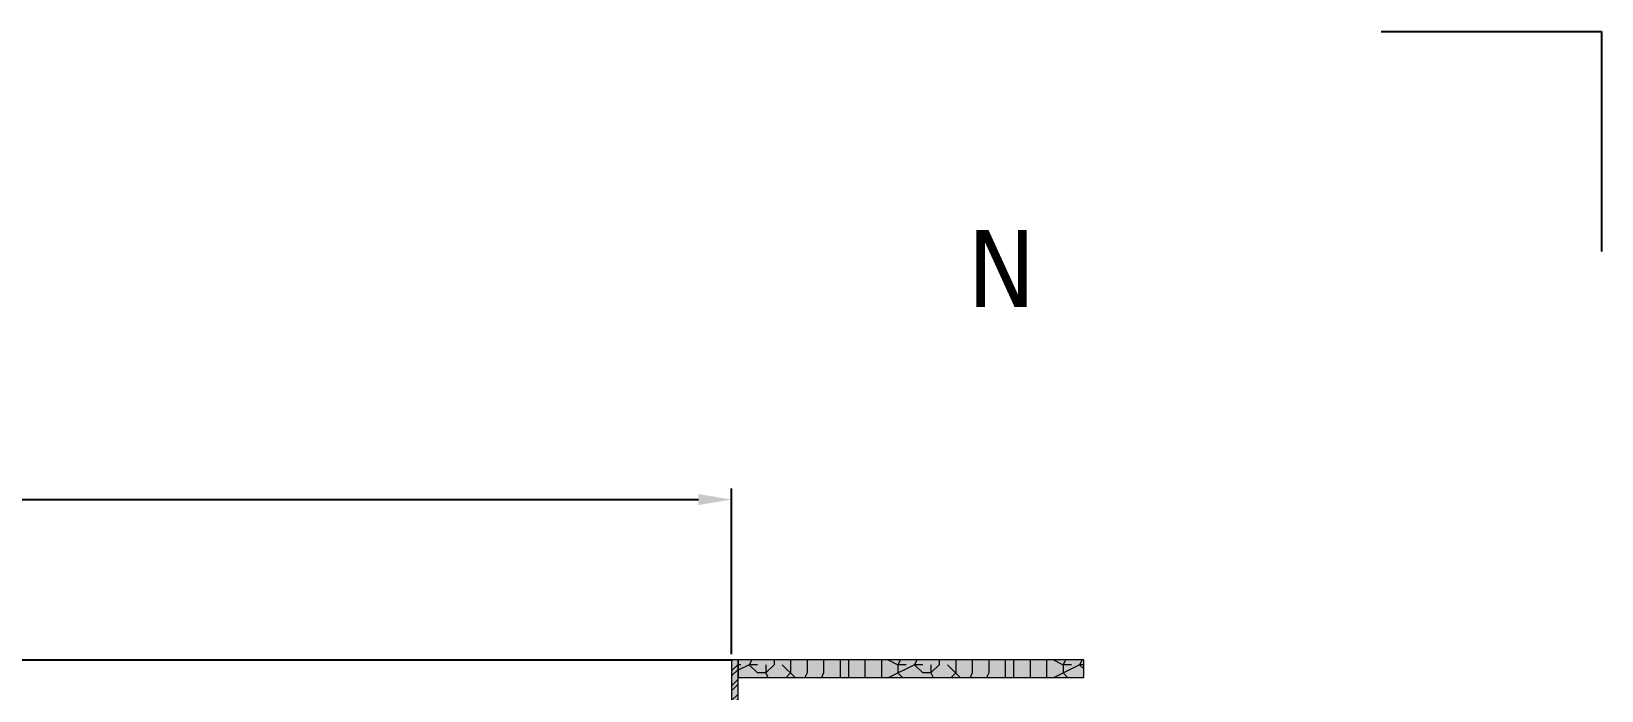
# Model space of a CAD drawing. Header units: millimetres. Extents: x -20000 to 230000, y -17405 to 24510.
# Drawn here: x 135022 to 135735, y -5586 to -5287 of the extents above; entities that cross this region are included whole.
import ezdxf
from ezdxf.enums import TextEntityAlignment as Align

# ---------------------------------------------------------------- set-up
doc = ezdxf.new("R2010")
doc.units = ezdxf.units.MM
doc.header["$PDMODE"] = 35
doc.header["$PDSIZE"] = 0.5
doc.layers.get('0').update_dxf_attribs({"lineweight": 13})
doc.layers.get('Defpoints').update_dxf_attribs({"true_color": 0xc2a584})
for name, color, linetype, lineweight in [('0 - 1 (validé)', 3, 'Continuous', 13), ('1 - Aluminium', 150, 'Continuous', 13), ('1 - Bois', 44, 'Continuous', 13), ('1 - Cotation', 32, 'Continuous', 13), ('1 - Texte', 7, 'Continuous', 13)]:
    doc.layers.add(name, color=color, linetype=linetype, lineweight=lineweight)
doc.layers.add('1 - Cache', color=7, linetype='Continuous', lineweight=0, true_color=0xffffff)
doc.layers.add('Intouchable', color=252, linetype='Continuous', lineweight=13, plot=False)
doc.layers.add('Non visible', color=163, linetype='Continuous', lineweight=25, plot=False)
doc.styles.get("Standard").update_dxf_attribs({"font": 'ARIALUNI.TTF'})
doc.styles.add('Texte Poralu', font='tahomabd.ttf')
doc.dimstyles.new('100 - 1000', dxfattribs={"dimtxt": 15, "dimasz": 15, "dimexe": 5, "dimexo": 2.5, "dimgap": 8, "dimtad": 1, "dimdec": 1, "dimtxsty": 'Texte Poralu', "dimcen": 10, "dimazin": 0, "dimtfac": 1, "dimtdec": 1, "dimtmove": 0, "dimatfit": 3, "dimfxl": 1, "dimarcsym": 0})

# ---------------------------------------------------------------- blocks, each defined once
blk = doc.blocks.new('Cadre Coupe_Elev')
at = {"color": 7}
blk.add_attdef('REPERE_1', text='', height=300, dxfattribs=at).set_placement((1000, 9000), align=Align.MIDDLE_CENTER)
at = {"layer": '1 - Texte', "color": 7}
for tag, p in [('DEFINITION1', (5000, 1200)), ('DEFINITION2', (5000, 800))]:
    blk.add_attdef(tag, text='', height=250, dxfattribs=at).set_placement(p, align=Align.MIDDLE_CENTER)
at = {"layer": 'Non visible', "style": 'Texte Poralu'}
for p in [(5447.11721373623, 4905.799125232807), (5447.11721373623, 4605.799125232807)]:
    blk.add_attdef('REPERE_2', text='', height=35, dxfattribs=at).set_placement(p, align=Align.MIDDLE_LEFT)
blk = doc.blocks.new('Cadre centrage dessin')
at = {"layer": 'Defpoints'}
for p, q in [((634.9999999999418, -1016.500000000013), (734.9999999999418, -1016.500000000013)), ((734.9999999999418, -1016.500000000013), (734.9999999999418, -1116.500000000013))]:
    blk.add_line(p, q, dxfattribs=at)
blk = doc.blocks.new('*D1193')
at = {"layer": '1 - Cotation', "color": 0, "lineweight": -2, "transparency": 16777216}
for p, q in [((134660.0001191611, -5569.571588351111), (134660.0001191611, -5494.256614634793)), ((135339.9999502224, -5569.571588351122), (135339.9999502224, -5494.256614634793)), ((134675.0001191611, -5499.256614634793), (135324.9999502224, -5499.256614634793))]:
    blk.add_line(p, q, dxfattribs=at)
at = {"layer": '1 - Cotation', "color": 0, "transparency": 16777216}
for points in [[(134675.0001191611, -5496.756614634793), (134675.0001191611, -5501.756614634793), (134660.0001191611, -5499.256614634793)], [(135324.9999502224, -5496.756614634793), (135324.9999502224, -5501.756614634793), (135339.9999502224, -5499.256614634793)]]:
    blk.add_solid(points, dxfattribs=at)
at = {"layer": 'Defpoints', "color": 0, "transparency": 16777216}
for p in [(135339.9999502224, -5499.256614634793), (134660.0001191611, -5572.071588351111), (135339.9999502224, -5572.071588351122)]:
    blk.add_point(p, dxfattribs=at)
at = {"layer": '1 - Cotation', "color": 0, "transparency": 16777216, "insert": (135000.0000346917, -5483.756614634793), "char_height": 15, "attachment_point": 5, "style": 'Texte Poralu'}
blk.add_mtext('L', dxfattribs=at)
blk = doc.blocks.new('*U844')
at = {"layer": '1 - Aluminium'}
h = blk.add_hatch(dxfattribs=at)
h.set_pattern_fill('ANSI32,_I', color=256, scale=0.5, style=2)
h.set_pattern_definition([(45, (-67442.98265020993, -44957.63873603865), (-3.367596045400933, 3.367596045400933), []), (45, (-67440.73758520994, -44957.63873603865), (-3.367596045400933, 3.367596045400933), [])])
h.paths.add_polyline_path([(0, 0), (3, 0), (3, 280.0000049042504), (0, 280.0000049042504)])
at = {"layer": '1 - Cache'}
h = blk.add_hatch(color=256, dxfattribs=at)
h.dxf.hatch_style = 2
h.paths.add_polyline_path([(0, 0), (3, 0), (3, 280.0000049042504), (0, 280.0000049042504)])
at = {"layer": '1 - Aluminium'}
blk.add_lwpolyline([(0, 0), (3, 0), (3, 280.0000049042504), (0, 280.0000049042504)], close=True, dxfattribs=at)
blk = doc.blocks.new('*U843')
at = {"layer": '1 - Bois'}
h = blk.add_hatch(dxfattribs=at)
h.set_pattern_fill('352', color=256, scale=75, style=0, pattern_type=2)
h.set_pattern_definition([(0, (158.2501443578496, -17), (75, 75), [22.5, -52.5]), (0, (158.2501443578496, -13.25), (75, 75), [22.5, -52.5]), (0, (162.0001443578496, -5.75), (75, 75), [15, -60]), (0, (165.7501443578496, 1.75), (75, 75), [11.25, -63.75]), (0, (165.7501443578496, 9.25), (75, 75), [7.5, -67.5]), (0, (147.0001443578496, 16.75), (75, 75), [3.75, -18.75, 3.75, -48.75]), (0, (158.2501443578496, 20.5), (75, 75), [3.75, -30, 11.25, -30]), (0, (173.2501443578496, 24.25), (75, 75), [3.75, -3.75, 3.75, -63.75]), (0, (169.5001443578496, 28), (75, 75), [3.75, -71.25]), (0, (165.7501443578496, 35.5), (75, 75), [11.25, -63.75]), (0, (165.7501443578496, 43), (75, 75), [15, -60]), (0, (162.0001443578496, 50.5), (75, 75), [18.75, -22.5, 3.75, -30]), (90, (132.0001443578496, 5.5), (-74.99999999999999, 75), [3.75, -7.5, 18.75, -45]), (90, (135.7501443578496, 13), (-74.99999999999999, 75), [3.75, -3.75, 11.25, -56.25]), (90, (139.5001443578496, 43), (-74.99999999999999, 75), [7.5, -67.5]), (90, (143.2501443578496, 13), (-74.99999999999999, 75), [15, -22.5, 3.75, -33.75]), (90, (147.0001443578496, 54.25), (-74.99999999999999, 75), [3.75, -71.25]), (90, (150.7501443578496, 16.75), (-74.99999999999999, 75), [11.25, -63.75]), (90, (158.2501443578496, 20.5), (-74.99999999999999, 75), [7.5, -67.5]), (90, (165.7501443578496, 20.5), (-74.99999999999999, 75), [3.75, -11.25, 11.25, -48.75]), (90, (169.5001443578496, 24.25), (-74.99999999999999, 75), [3.75, -71.25]), (90, (173.2501443578496, 9.25), (-74.99999999999999, 75), [10.5, -64.5]), (90, (177.0001443578496, -5.75), (-74.99999999999999, 75), [7.5, -67.5]), (90, (184.5001443578496, 24.25), (-74.99999999999999, 75), [3.75, -71.25]), (90, (192.0001443578496, 20.5), (-74.99999999999999, 75), [11.25, -63.75]), (90, (199.5001443578496, 20.5), (-74.99999999999999, 75), [11.25, -63.75]), (45, (188.2501443578496, -9.5), (8.326672684688674e-15, 75.00000000142686), [5.30325, -5.30325, 5.30325, -90.15626715]), (45, (173.2501443578496, 9.25), (8.326672684688674e-15, 75.00000000142686), [10.6065, -95.45951715]), (45, (143.2501443578496, 46.75), (8.326672684688674e-15, 75.00000000142686), [10.6065, -95.45951715]), (45, (158.2501443578496, 28), (8.326672684688674e-15, 75.00000000142686), [10.6065, -95.45951715]), (45, (162.0001443578496, 13), (8.326672684688674e-15, 75.00000000142686), [10.6065, -95.45951715]), (45, (184.5001443578496, -2), (8.326672684688674e-15, 75.00000000142686), [10.6065, -95.45951715]), (45, (177.0001443578496, 1.75), (8.326672684688674e-15, 75.00000000142686), [15.9099, -90.15611715]), (45, (154.5001443578496, 35.5), (8.326672684688674e-15, 75.00000000142686), [5.30325, -100.76276715]), (45, (150.7501443578496, 43), (8.326672684688674e-15, 75.00000000142686), [5.30325, -100.76276715]), (45, (180.7501443578496, 43), (8.326672684688674e-15, 75.00000000142686), [5.30325, -100.76276715]), (45, (150.7501443578496, 5.5), (8.326672684688674e-15, 75.00000000142686), [5.30325, -100.76276715]), (45, (192.0001443578496, 31.75), (8.326672684688674e-15, 75.00000000142686), [5.30325, -100.76276715]), (45, (165.7501443578496, 24.25), (8.326672684688674e-15, 75.00000000142686), [5.30325, -100.76276715]), (45, (173.2501443578496, 31.75), (8.326672684688674e-15, 75.00000000142686), [5.30325, -100.76276715]), (135, (169.5001443578496, 16.75), (-75.00000000142686, 8.326672684688674e-15), [5.30325, -5.30325, 15.9099, -79.54961714999999]), (135, (180.7501443578496, 16.75), (-75.00000000142686, 8.326672684688674e-15), [5.30325, -100.76276715]), (135, (180.7501443578496, -9.5), (-75.00000000142686, 8.326672684688674e-15), [5.30325, -100.76276715]), (135, (165.7501443578496, 9.25), (-75.00000000142686, 8.326672684688674e-15), [5.30325, -100.76276715]), (135, (177.0001443578496, 24.25), (-75.00000000142686, 8.326672684688674e-15), [5.30325, -100.76276715]), (135, (158.2501443578496, 5.5), (-75.00000000142686, 8.326672684688674e-15), [5.30325, -100.76276715]), (135, (188.2501443578496, 5.5), (-75.00000000142686, 8.326672684688674e-15), [5.30325, -100.76276715]), (135, (135.7501443578496, -17), (-75.00000000142686, 8.326672684688674e-15), [5.30325, -100.76276715]), (135, (139.5001443578496, -13.25), (-75.00000000142686, 8.326672684688674e-15), [10.6065, -95.45951715]), (135, (143.2501443578496, -9.5), (-75.00000000142686, 8.326672684688674e-15), [10.6065, -95.45951715]), (135, (150.7501443578496, -9.5), (-75.00000000142686, 8.326672684688674e-15), [10.6065, -95.45951715]), (135, (154.5001443578496, -2), (-75.00000000142686, 8.326672684688674e-15), [10.6065, -95.45951715]), (135, (184.5001443578496, 28), (-75.00000000142686, 8.326672684688674e-15), [10.6065, -95.45951715]), (135, (199.5001443578496, -9.5), (-75.00000000142686, 8.326672684688674e-15), [10.6065, -95.45951715]), (135, (203.2501443578496, 50.5), (-75.00000000142686, 8.326672684688674e-15), [10.6065, -95.45951715]), (135, (203.2501443578496, 43), (-75.00000000142686, 8.326672684688674e-15), [10.6065, -95.45951715]), (135, (195.7501443578496, 39.25), (-75.00000000142686, 8.326672684688674e-15), [10.6065, -95.45951715]), (135, (143.2501443578496, 39.25), (-75.00000000142686, 8.326672684688674e-15), [15.9099, -90.15611715]), (135, (192.0001443578496, 31.75), (-75.00000000142686, 8.326672684688674e-15), [15.9099, -90.15611715]), (26.56505119999999, (150.7501443578496, 54.25), (75.00000000000706, 3.000483611570459e-08), [8.385, -159.320098275]), (26.56505119999999, (150.7501443578496, 16.75), (75.00000000000706, 3.000483611570459e-08), [8.385, -159.320098275]), (26.56505119999999, (158.2501443578496, 39.25), (75.00000000000706, 3.000483611570459e-08), [8.385, -159.320098275]), (26.56505119999999, (180.7501443578496, -13.25), (75.00000000000706, 3.000483611570459e-08), [8.385, -159.320098275]), (26.56505119999999, (177.0001443578496, -5.75), (75.00000000000706, 3.000483611570459e-08), [8.385, -159.320098275]), (26.56505119999999, (154.5001443578496, 9.25), (75.00000000000706, 3.000483611570459e-08), [8.385, -159.320098275]), (26.56505119999999, (154.5001443578496, 46.75), (75.00000000000706, 3.000483611570459e-08), [8.385, -159.320098275]), (26.56505119999999, (177.0001443578496, 24.25), (75.00000000000706, 3.000483611570459e-08), [16.77, -150.935098275]), (63.43494882, (177.0001443578496, 35.5), (3.824898731075166e-09, 75.00000000000705), [8.384999999999982, -159.3200982749997]), (63.43494882, (188.2501443578496, 13), (3.824898731075166e-09, 75.00000000000705), [8.384999999999982, -159.3200982749997]), (63.43494882, (150.7501443578496, 28), (3.824898731075166e-09, 75.00000000000705), [8.384999999999982, -159.3200982749997]), (63.43494882, (135.7501443578496, 31.75), (3.824898731075166e-09, 75.00000000000705), [8.384999999999982, -159.3200982749997]), (63.43494882, (180.7501443578496, 16.75), (3.824898731075166e-09, 75.00000000000705), [8.384999999999982, -159.3200982749997]), (63.43494882, (173.2501443578496, 16.75), (3.824898731075166e-09, 75.00000000000705), [8.384999999999982, -159.3200982749997]), (63.43494882, (143.2501443578496, 28), (3.824898731075166e-09, 75.00000000000705), [16.76999999999996, -150.9350982749997]), (63.43494882, (199.5001443578496, 1.75), (3.824898731075166e-09, 75.00000000000705), [16.76999999999996, -150.9350982749997]), (63.43494882, (192.0001443578496, 5.5), (3.824898731075166e-09, 75.00000000000705), [16.76999999999996, -150.9350982749997]), (116.5650512, (132.0001443578496, -5.75), (-3.000486109572265e-08, 75.00000000000705), [8.384999999999982, -159.3200982749997]), (116.5650512, (132.0001443578496, 35.5), (-3.000486109572265e-08, 75.00000000000705), [8.384999999999982, -159.3200982749997]), (116.5650512, (147.0001443578496, -17), (-3.000486109572265e-08, 75.00000000000705), [8.384999999999982, -159.3200982749997]), (116.5650512, (139.5001443578496, 50.5), (-3.000486109572265e-08, 75.00000000000705), [8.384999999999982, -159.3200982749997]), (116.5650512, (147.0001443578496, 5.5), (-3.000486109572265e-08, 75.00000000000705), [8.384999999999982, -159.3200982749997]), (116.5650512, (162.0001443578496, 13), (-3.000486109572265e-08, 75.00000000000705), [8.384999999999982, -159.3200982749997]), (116.5650512, (169.5001443578496, 28), (-3.000486109572265e-08, 75.00000000000705), [8.384999999999982, -159.3200982749997]), (116.5650512, (135.7501443578496, -2), (2.408598827469133e-05, 75.00001205800363), [8.384999999999982, -159.3200982749997]), (116.5650512, (154.5001443578496, 9.25), (-3.000486109572265e-08, 75.00000000000705), [8.384999999999982, -159.3200982749997]), (116.5650512, (177.0001443578496, 1.75), (-3.000486109572265e-08, 75.00000000000705), [8.384999999999982, -159.3200982749997]), (116.5650512, (184.5001443578496, 9.25), (-3.000486109572265e-08, 75.00000000000705), [8.384999999999982, -159.3200982749997]), (116.5650512, (199.5001443578496, 31.75), (-3.000486109572265e-08, 75.00000000000705), [8.384999999999982, -159.3200982749997]), (116.5650512, (143.2501443578496, 54.25), (-3.000486109572265e-08, 75.00000000000705), [8.384999999999982, -159.3200982749997]), (116.5650512, (132.0001443578496, 50.5), (-3.000486109572265e-08, 75.00000000000705), [16.76999999999996, -150.9350982749997]), (116.5650512, (143.2501443578496, -2), (-3.000486109572265e-08, 75.00000000000705), [16.76999999999996, -150.9350982749997]), (153.43494882, (132.0001443578496, -13.25), (-75.00000000000705, 3.82492371109322e-09), [8.385, -159.320098275]), (153.43494882, (195.7501443578496, -17), (-75.00000000000705, 3.82492371109322e-09), [8.385, -159.320098275]), (153.43494882, (192.0001443578496, 20.5), (-75.00000000000705, 3.82492371109322e-09), [8.385, -159.320098275]), (153.43494882, (162.0001443578496, -5.75), (-75.00000000000705, 3.82492371109322e-09), [8.385, -159.320098275]), (153.43494882, (158.2501443578496, -13.25), (-75.00000000000705, 3.82492371109322e-09), [8.385, -159.320098275]), (153.43494882, (165.7501443578496, 1.75), (-75.00000000000705, 3.82492371109322e-09), [8.385, -159.320098275]), (153.43494882, (188.2501443578496, 46.75), (-75.00000000000705, 3.82492371109322e-09), [8.385, -159.320098275]), (153.43494882, (195.7501443578496, 50.5), (-75.00000000000705, 3.82492371109322e-09), [16.77, -150.935098275])])
h.paths.add_polyline_path([(0, 0), (157.0001443578496, 0), (157.0001443578496, 8), (0, 8)])
at = {"layer": '1 - Cache'}
h = blk.add_hatch(color=256, dxfattribs=at)
h.dxf.hatch_style = 2
h.paths.add_polyline_path([(0, 0), (157.0001443578496, 0), (157.0001443578496, 8), (0, 8)])
at = {"layer": '1 - Bois'}
blk.add_lwpolyline([(0, 0), (157.0001443578496, 0), (157.0001443578496, 8), (0, 8)], close=True, dxfattribs=at)

msp = doc.modelspace()

# ---------------------------------------------------------------- linework, layer by layer
at = {"layer": 'Defpoints', "ltscale": 2}
msp.add_line((134660.0001191611, -5572.071588351111), (135339.9999502224, -5572.071588351122), dxfattribs=at)

# ---------------------------------------------------------------- block references
msp.add_blockref('*U844', (135339.999950223, -5852.071593255372))
at = {"rotation": 179.9999598587278}
msp.add_blockref('*U843', (135500.0000945805, -5572.071698345), dxfattribs=at)
at = {"layer": '0 - 1 (validé)'}
ref = msp.add_blockref('Cadre Coupe_Elev', (130000, -10000), dxfattribs=at)
ref.add_attrib('REPERE_2', 'N', dxfattribs={"layer": 'Non visible', "height": 35, "style": 'Texte Poralu'}).set_placement((135447.1172137362, -5394.200874767193), align=Align.MIDDLE_LEFT)
at = {"layer": 'Intouchable'}
msp.add_blockref('Cadre centrage dessin', (135000, -4270.003379446438), dxfattribs=at)

# ---------------------------------------------------------------- dimensions: what is measured, and where the dimension line sits
at = {"layer": '1 - Cotation'}
dim = msp.add_linear_dim(base=(135339.9999502224, -5499.256614634793), p1=(134660.0001191611, -5572.071588351111), p2=(135339.9999502224, -5572.071588351122), text='L', dimstyle='100 - 1000', dxfattribs=at)
dim.commit()
dim.dimension.update_dxf_attribs({"geometry": '*D1193', "text_midpoint": (135000.0000346917, -5483.756614634793)})

doc.saveas('drawing.dxf')
